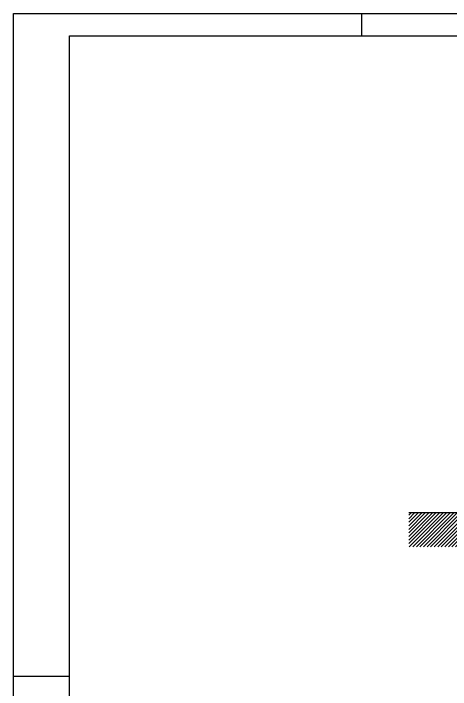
# Model space of a CAD drawing. Extents: x -1098 to 3016, y -832 to 644.
# Drawn here: x -1097.5 to -901.8, y -487.9 to -185 of the extents above; entities that cross this region are included whole.
import ezdxf

# ---------------------------------------------------------------- set-up
doc = ezdxf.new("R2010")
doc.units = 0
doc.header["$MEASUREMENT"] = 0
for name, color, linetype in [('HACHURA', 1, 'CONTINUOUS'), ('MARGEXT', 2, 'CONTINUOUS'), ('MARGINT', 6, 'CONTINUOUS'), ('TERRA', 7, 'CONTINUOUS')]:
    doc.layers.add(name, color=color, linetype=linetype)

msp = doc.modelspace()

# ---------------------------------------------------------------- hatches: boundary and pattern name
at = {"layer": 'HACHURA'}
h = msp.add_hatch(dxfattribs=at)
h.set_pattern_fill('ANSI31', color=256, scale=9, style=0)
h.set_pattern_definition([(45, (-18728.5157, -3840.1443), (-0.79549513, 0.79549513), [])])
h.paths.add_polyline_path([(-920.434, -408.83), (-920.434, -423.946), (-558.769, -423.946), (-558.769, -408.83)])

# ---------------------------------------------------------------- linework, layer by layer
at = {"layer": 'MARGEXT'}
for p, q in [((-1097.5, -185), (-256.5, -185)), ((-1097.5, -779), (-1097.5, -185)), ((-941.5, -195), (-941.5, -185)), ((-1097.5, -482), (-1072.5, -482))]:
    msp.add_line(p, q, dxfattribs=at)
at = {"layer": 'MARGINT'}
for p, q in [((-1072.5, -195), (-266.5, -195)), ((-1072.5, -769), (-1072.5, -195))]:
    msp.add_line(p, q, dxfattribs=at)
at = {"layer": 'TERRA'}
msp.add_lwpolyline([(-559.014, -408.83), (-920.434, -408.83)], dxfattribs=at)

doc.saveas('drawing.dxf')
